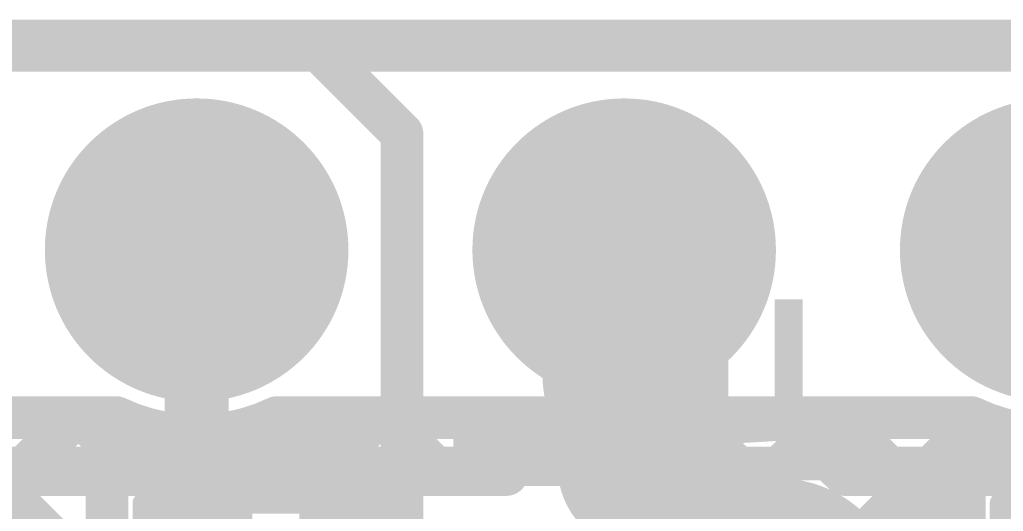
# Model space of a CAD drawing. Header units: millimetres. Extents: x 0.01 to 1.77, y 0.01 to 0.78.
# Drawn here: x 0.2176 to 0.4477, y 0.6661 to 0.7812 of the extents above; entities that cross this region are included whole.
import ezdxf

# ---------------------------------------------------------------- set-up
doc = ezdxf.new("R2010")
doc.units = ezdxf.units.MM
doc.header["$MEASUREMENT"] = 0
for name, color, linetype in [('BottomLayer', 5, 'Continuous'), ('BottomOverlay', 54, 'Continuous'), ('BottomSolder', 6, 'Continuous'), ('MultiLayer', 9, 'Continuous'), ('PadHoleLayer', 156, 'Continuous'), ('TopLayer', 1, 'Continuous'), ('TopOverlay', 2, 'Continuous'), ('TopPaste', 8, 'Continuous'), ('TopSolder', 216, 'Continuous')]:
    doc.layers.add(name, color=color, linetype=linetype)
doc.styles.add('Arial', font='', dxfattribs={"height": 0.2})
doc.styles.get('Arial').set_extended_font_data('Arial')

# ---------------------------------------------------------------- blocks, each defined once
blk = doc.blocks.new('R__0402_13')
at = {"layer": 'TopLayer'}
for points in [[(-0.0275, -0.0125), (-0.0275, 0.0125), (-0.0095, 0.0125), (-0.0095, -0.0125)], [(0.0095, -0.0125), (0.0095, 0.0125), (0.0275, 0.0125), (0.0275, -0.0125)]]:
    blk.add_hatch(color=1, dxfattribs=at).paths.add_polyline_path(points)
at = {"layer": 'TopPaste'}
for points in [[(-0.0275, -0.0125), (-0.0275, 0.0125), (-0.0095, 0.0125), (-0.0095, -0.0125)], [(0.0095, -0.0125), (0.0095, 0.0125), (0.0275, 0.0125), (0.0275, -0.0125)]]:
    blk.add_hatch(color=8, dxfattribs=at).paths.add_polyline_path(points)
at = {"layer": 'TopSolder'}
for points in [[(-0.0315, -0.0165), (-0.0315, 0.0165), (-0.0055, 0.0165), (-0.0055, -0.0165)], [(0.0055, -0.0165), (0.0055, 0.0165), (0.0315, 0.0165), (0.0315, -0.0165)]]:
    blk.add_hatch(color=216, dxfattribs=at).paths.add_polyline_path(points)
at = {"layer": 'TopOverlay'}
for points, const_width in [([(-0.031, -0.016), (-0.031, 0.016)], 0.005), ([(-0.031, 0.016), (0.031, 0.016)], 0.005), ([(0.031, -0.016), (0.031, 0.016)], 0.005), ([(-0.031, -0.016), (0.031, -0.016)], 0.005), ([(-0.032, -0.017), (0.032, -0.017)], 0.000127)]:
    blk.add_lwpolyline(points, dxfattribs=dict(at, const_width=const_width))
for points, const_width in [([(-0.03225, 0.016, 1), (-0.02975, 0.016, 1)], 0.0025), ([(-0.03225, 0.016, 1), (-0.02975, 0.016, 1)], 0.0025), ([(0.02975, 0.016, 1), (0.03225, 0.016, 1)], 0.0025), ([(0.02975, 0.016, 1), (0.03225, 0.016, 1)], 0.0025), ([(-0.03225, -0.016, 1), (-0.02975, -0.016, 1)], 0.0025), ([(-0.03225, -0.016, 1), (-0.02975, -0.016, 1)], 0.0025), ([(0.02975, -0.016, 1), (0.03225, -0.016, 1)], 0.0025), ([(0.02975, -0.016, 1), (0.03225, -0.016, 1)], 0.0025), ([(-0.03203, -0.017, 1), (-0.03197, -0.017, 1)], 0.0000635), ([(0.03197, -0.017, 1), (0.03203, -0.017, 1)], 0.0000635)]:
    blk.add_lwpolyline(points, format="xyb", close=True, dxfattribs=dict(at, const_width=const_width))
blk = doc.blocks.new('R__0402_15')
at = {"layer": 'TopLayer'}
for points in [[(-0.0275, -0.0125), (-0.0275, 0.0125), (-0.0095, 0.0125), (-0.0095, -0.0125)], [(0.0095, -0.0125), (0.0095, 0.0125), (0.0275, 0.0125), (0.0275, -0.0125)]]:
    blk.add_hatch(color=1, dxfattribs=at).paths.add_polyline_path(points)
at = {"layer": 'TopPaste'}
for points in [[(-0.0275, -0.0125), (-0.0275, 0.0125), (-0.0095, 0.0125), (-0.0095, -0.0125)], [(0.0095, -0.0125), (0.0095, 0.0125), (0.0275, 0.0125), (0.0275, -0.0125)]]:
    blk.add_hatch(color=8, dxfattribs=at).paths.add_polyline_path(points)
at = {"layer": 'TopSolder'}
for points in [[(-0.0315, -0.0165), (-0.0315, 0.0165), (-0.0055, 0.0165), (-0.0055, -0.0165)], [(0.0055, -0.0165), (0.0055, 0.0165), (0.0315, 0.0165), (0.0315, -0.0165)]]:
    blk.add_hatch(color=216, dxfattribs=at).paths.add_polyline_path(points)
at = {"layer": 'TopOverlay'}
for points, const_width in [([(-0.031, -0.016), (-0.031, 0.016)], 0.005), ([(-0.031, 0.016), (0.031, 0.016)], 0.005), ([(0.031, -0.016), (0.031, 0.016)], 0.005), ([(-0.031, -0.016), (0.031, -0.016)], 0.005), ([(-0.032, -0.017), (0.032, -0.017)], 0.000127)]:
    blk.add_lwpolyline(points, dxfattribs=dict(at, const_width=const_width))
for points, const_width in [([(-0.03225, 0.016, 1), (-0.02975, 0.016, 1)], 0.0025), ([(-0.03225, 0.016, 1), (-0.02975, 0.016, 1)], 0.0025), ([(0.02975, 0.016, 1), (0.03225, 0.016, 1)], 0.0025), ([(0.02975, 0.016, 1), (0.03225, 0.016, 1)], 0.0025), ([(-0.03225, -0.016, 1), (-0.02975, -0.016, 1)], 0.0025), ([(-0.03225, -0.016, 1), (-0.02975, -0.016, 1)], 0.0025), ([(0.02975, -0.016, 1), (0.03225, -0.016, 1)], 0.0025), ([(0.02975, -0.016, 1), (0.03225, -0.016, 1)], 0.0025), ([(-0.03203, -0.017, 1), (-0.03197, -0.017, 1)], 0.0000635), ([(0.03197, -0.017, 1), (0.03203, -0.017, 1)], 0.0000635)]:
    blk.add_lwpolyline(points, format="xyb", close=True, dxfattribs=dict(at, const_width=const_width))
blk = doc.blocks.new('HDR1X10_31')
at = {"layer": 'BottomLayer'}
h = blk.add_hatch(color=5, dxfattribs=at)
edge = h.paths.add_edge_path()
edge.add_arc((0.5, 0), 0.0315, 0, 360)
h = blk.add_hatch(color=5, dxfattribs=at)
edge = h.paths.add_edge_path()
edge.add_arc((0.6, 0), 0.0315, 0, 360)
h = blk.add_hatch(color=5, dxfattribs=at)
edge = h.paths.add_edge_path()
edge.add_arc((0.7, 0), 0.0315, 0, 360)
at = {"layer": 'BottomSolder'}
h = blk.add_hatch(color=6, dxfattribs=at)
edge = h.paths.add_edge_path()
edge.add_arc((0.5, 0), 0.0355, 0, 360)
h = blk.add_hatch(color=6, dxfattribs=at)
edge = h.paths.add_edge_path()
edge.add_arc((0.6, 0), 0.0355, 0, 360)
h = blk.add_hatch(color=6, dxfattribs=at)
edge = h.paths.add_edge_path()
edge.add_arc((0.7, 0), 0.0355, 0, 360)
at = {"layer": 'MultiLayer'}
h = blk.add_hatch(color=9, dxfattribs=at)
edge = h.paths.add_edge_path()
edge.add_arc((0.5, 0), 0.0315, 0, 360)
h = blk.add_hatch(color=9, dxfattribs=at)
edge = h.paths.add_edge_path()
edge.add_arc((0.6, 0), 0.0315, 0, 360)
h = blk.add_hatch(color=9, dxfattribs=at)
edge = h.paths.add_edge_path()
edge.add_arc((0.7, 0), 0.0315, 0, 360)
at = {"layer": 'PadHoleLayer'}
h = blk.add_hatch(color=156, dxfattribs=at)
edge = h.paths.add_edge_path()
edge.add_arc((0.5, 0), 0.01969, 0, 360)
h = blk.add_hatch(color=156, dxfattribs=at)
edge = h.paths.add_edge_path()
edge.add_arc((0.6, 0), 0.01969, 0, 360)
h = blk.add_hatch(color=156, dxfattribs=at)
edge = h.paths.add_edge_path()
edge.add_arc((0.7, 0), 0.01969, 0, 360)
at = {"layer": 'TopLayer'}
h = blk.add_hatch(color=1, dxfattribs=at)
edge = h.paths.add_edge_path()
edge.add_arc((0.5, 0), 0.0315, 0, 360)
h = blk.add_hatch(color=1, dxfattribs=at)
edge = h.paths.add_edge_path()
edge.add_arc((0.6, 0), 0.0315, 0, 360)
h = blk.add_hatch(color=1, dxfattribs=at)
edge = h.paths.add_edge_path()
edge.add_arc((0.7, 0), 0.0315, 0, 360)
at = {"layer": 'TopSolder'}
h = blk.add_hatch(color=216, dxfattribs=at)
edge = h.paths.add_edge_path()
edge.add_arc((0.5, 0), 0.0355, 0, 360)
h = blk.add_hatch(color=216, dxfattribs=at)
edge = h.paths.add_edge_path()
edge.add_arc((0.6, 0), 0.0355, 0, 360)
h = blk.add_hatch(color=216, dxfattribs=at)
edge = h.paths.add_edge_path()
edge.add_arc((0.7, 0), 0.0355, 0, 360)
at = {"layer": 'TopOverlay', "const_width": 0.00787}
for points in [[(0.95, 0.05), (0.025, 0.05)], [(0.95, -0.05), (-0.05, -0.05)]]:
    blk.add_lwpolyline(points, dxfattribs=at)

msp = doc.modelspace()

# ---------------------------------------------------------------- linework, layer by layer
at = {"layer": 'BottomLayer'}
for points, const_width in [([(0.35898, 0.72724), (0.36338, 0.72284)], 0.04), ([(0.36338, 0.67662), (0.36338, 0.72284)], 0.04), ([(0.36338, 0.67662), (0.395, 0.645)], 0.04), ([(0.19098, 0.688), (0.24022, 0.688)], 0.01), ([(0.21706, 0.67468), (0.23039, 0.688)], 0.01), ([(0.23228, 0.688), (0.2456, 0.67468)], 0.01), ([(0.27773, 0.688), (0.33138, 0.688)], 0.01), ([(0.28777, 0.67468), (0.3011, 0.688)], 0.01), ([(0.30299, 0.688), (0.31631, 0.67468)], 0.01), ([(0.33138, 0.67662), (0.33138, 0.688)], 0.01), ([(0.39725, 0.688), (0.44022, 0.688)], 0.01), ([(0.39725, 0.688), (0.41058, 0.67468)], 0.01), ([(0.40221, 0.68305), (0.40716, 0.688)], 0.01), ([(0.40906, 0.688), (0.42238, 0.67468)], 0.01), ([(0.27037, 0.68527), (0.28096, 0.67468)], 0.01), ([(0.4292, 0.67468), (0.4418, 0.68728)], 0.01), ([(0.44698, 0.68544), (0.45774, 0.67468)], 0.01), ([(0.25242, 0.67468), (0.26157, 0.68383)], 0.01), ([(0.32313, 0.67468), (0.33138, 0.68292)], 0.01), ([(0.2038, 0.67468), (0.33143, 0.67468)], 0.01), ([(0.41058, 0.67468), (0.52698, 0.67468)], 0.01)]:
    msp.add_lwpolyline(points, dxfattribs=dict(at, const_width=const_width))
for points, const_width in [([(0.34898, 0.72724, 1), (0.36898, 0.72724, 1)], 0.02), ([(0.35338, 0.72284, 1), (0.37338, 0.72284, 1)], 0.02), ([(0.35338, 0.72284, 1), (0.37338, 0.72284, 1)], 0.02), ([(0.35338, 0.67662, 1), (0.37338, 0.67662, 1)], 0.02), ([(0.35338, 0.67662, 1), (0.37338, 0.67662, 1)], 0.02), ([(0.22789, 0.688, 1), (0.23289, 0.688, 1)], 0.005), ([(0.22978, 0.688, 1), (0.23478, 0.688, 1)], 0.005), ([(0.23772, 0.688, 1), (0.24272, 0.688, 1)], 0.005), ([(0.23772, 0.688, 1), (0.24272, 0.688, 1)], 0.005), ([(0.27523, 0.688, 1), (0.28023, 0.688, 1)], 0.005), ([(0.27523, 0.688, 1), (0.28023, 0.688, 1)], 0.005), ([(0.2986, 0.688, 1), (0.3036, 0.688, 1)], 0.005), ([(0.30049, 0.688, 1), (0.30549, 0.688, 1)], 0.005), ([(0.32888, 0.688, 1), (0.33388, 0.688, 1)], 0.005), ([(0.32888, 0.688, 1), (0.33388, 0.688, 1)], 0.005), ([(0.39475, 0.688, 1), (0.39975, 0.688, 1)], 0.005), ([(0.39475, 0.688, 1), (0.39975, 0.688, 1)], 0.005), ([(0.40466, 0.688, 1), (0.40966, 0.688, 1)], 0.005), ([(0.40656, 0.688, 1), (0.41156, 0.688, 1)], 0.005), ([(0.43772, 0.688, 1), (0.44272, 0.688, 1)], 0.005), ([(0.43772, 0.688, 1), (0.44272, 0.688, 1)], 0.005), ([(0.26787, 0.68527, 1), (0.27287, 0.68527, 1)], 0.005), ([(0.4393, 0.68728, 1), (0.4443, 0.68728, 1)], 0.005), ([(0.44448, 0.68544, 1), (0.44948, 0.68544, 1)], 0.005), ([(0.25907, 0.68383, 1), (0.26407, 0.68383, 1)], 0.005), ([(0.39971, 0.68305, 1), (0.40471, 0.68305, 1)], 0.005), ([(0.32888, 0.68292, 1), (0.33388, 0.68292, 1)], 0.005), ([(0.32888, 0.67662, 1), (0.33388, 0.67662, 1)], 0.005), ([(0.21456, 0.67468, 1), (0.21956, 0.67468, 1)], 0.005), ([(0.2431, 0.67468, 1), (0.2481, 0.67468, 1)], 0.005), ([(0.24992, 0.67468, 1), (0.25492, 0.67468, 1)], 0.005), ([(0.27846, 0.67468, 1), (0.28346, 0.67468, 1)], 0.005), ([(0.28527, 0.67468, 1), (0.29027, 0.67468, 1)], 0.005), ([(0.31381, 0.67468, 1), (0.31881, 0.67468, 1)], 0.005), ([(0.32063, 0.67468, 1), (0.32563, 0.67468, 1)], 0.005), ([(0.32893, 0.67468, 1), (0.33393, 0.67468, 1)], 0.005), ([(0.40808, 0.67468, 1), (0.41308, 0.67468, 1)], 0.005), ([(0.40808, 0.67468, 1), (0.41308, 0.67468, 1)], 0.005), ([(0.41988, 0.67468, 1), (0.42488, 0.67468, 1)], 0.005), ([(0.4267, 0.67468, 1), (0.4317, 0.67468, 1)], 0.005)]:
    msp.add_lwpolyline(points, format="xyb", close=True, dxfattribs=dict(at, const_width=const_width))
at = {"layer": 'BottomLayer', "const_width": 0.01}
for points in [[(0.27773, 0.688, -0.226693), (0.24022, 0.688)], [(0.47773, 0.688, -0.226693), (0.44022, 0.688)]]:
    msp.add_lwpolyline(points, format="xyb", dxfattribs=at)
at = {"layer": 'TopLayer'}
for points, const_width in [([(0.124, 0.774), (0.2875, 0.774)], 0.01), ([(0.2875, 0.774), (0.307, 0.7545)], 0.01), ([(0.2875, 0.774), (0.488, 0.774)], 0.01), ([(0.307, 0.6585), (0.307, 0.7545)], 0.01), ([(0.25898, 0.65252), (0.25898, 0.72724)], 0.015), ([(0.17773, 0.688), (0.23948, 0.688)], 0.01), ([(0.1794, 0.63702), (0.23039, 0.688)], 0.01), ([(0.19693, 0.688), (0.238, 0.64693)], 0.01), ([(0.23228, 0.688), (0.23948, 0.6808)], 0.01), ([(0.23948, 0.6765), (0.23948, 0.688)], 0.01), ([(0.27848, 0.6795), (0.27848, 0.688)], 0.01), ([(0.27848, 0.688), (0.29, 0.688)], 0.01), ([(0.29, 0.6795), (0.29, 0.688)], 0.01), ([(0.324, 0.688), (0.34022, 0.688)], 0.01), ([(0.324, 0.677), (0.324, 0.688)], 0.01), ([(0.32545, 0.677), (0.33645, 0.688)], 0.01), ([(0.33835, 0.688), (0.34935, 0.677)], 0.01), ([(0.37773, 0.688), (0.43948, 0.688)], 0.01), ([(0.38635, 0.66718), (0.40716, 0.688)], 0.01), ([(0.40906, 0.688), (0.4385, 0.65856)], 0.01), ([(0.43948, 0.6765), (0.43948, 0.688)], 0.01), ([(0.37492, 0.68678), (0.39298, 0.66872)], 0.01), ([(0.36081, 0.677), (0.36864, 0.68484)], 0.01), ([(0.41394, 0.65943), (0.43948, 0.68496)], 0.01), ([(0.27848, 0.6795), (0.29, 0.6795)], 0.01), ([(0.238, 0.63702), (0.238, 0.6765)], 0.01), ([(0.324, 0.677), (0.353, 0.677)], 0.01), ([(0.324, 0.677), (0.353, 0.677)], 0.01), ([(0.353, 0.677), (0.368, 0.677)], 0.01), ([(0.368, 0.593), (0.368, 0.677)], 0.01), ([(0.4385, 0.641), (0.4385, 0.6765)], 0.01), ([(0.296, 0.652), (0.296, 0.6745)], 0.01)]:
    msp.add_lwpolyline(points, dxfattribs=dict(at, const_width=const_width))
for points, const_width in [([(0.285, 0.774, 1), (0.29, 0.774, 1)], 0.005), ([(0.285, 0.774, 1), (0.29, 0.774, 1)], 0.005), ([(0.285, 0.774, 1), (0.29, 0.774, 1)], 0.005), ([(0.3045, 0.7545, 1), (0.3095, 0.7545, 1)], 0.005), ([(0.3045, 0.7545, 1), (0.3095, 0.7545, 1)], 0.005), ([(0.25523, 0.72724, 1), (0.26273, 0.72724, 1)], 0.0075), ([(0.22789, 0.688, 1), (0.23289, 0.688, 1)], 0.005), ([(0.22978, 0.688, 1), (0.23478, 0.688, 1)], 0.005), ([(0.23698, 0.688, 1), (0.24198, 0.688, 1)], 0.005), ([(0.23698, 0.688, 1), (0.24198, 0.688, 1)], 0.005), ([(0.27598, 0.688, 1), (0.28098, 0.688, 1)], 0.005), ([(0.27598, 0.688, 1), (0.28098, 0.688, 1)], 0.005), ([(0.2875, 0.688, 1), (0.2925, 0.688, 1)], 0.005), ([(0.2875, 0.688, 1), (0.2925, 0.688, 1)], 0.005), ([(0.3215, 0.688, 1), (0.3265, 0.688, 1)], 0.005), ([(0.3215, 0.688, 1), (0.3265, 0.688, 1)], 0.005), ([(0.33395, 0.688, 1), (0.33895, 0.688, 1)], 0.005), ([(0.33585, 0.688, 1), (0.34085, 0.688, 1)], 0.005), ([(0.33772, 0.688, 1), (0.34272, 0.688, 1)], 0.005), ([(0.33772, 0.688, 1), (0.34272, 0.688, 1)], 0.005), ([(0.37523, 0.688, 1), (0.38023, 0.688, 1)], 0.005), ([(0.37523, 0.688, 1), (0.38023, 0.688, 1)], 0.005), ([(0.40466, 0.688, 1), (0.40966, 0.688, 1)], 0.005), ([(0.40656, 0.688, 1), (0.41156, 0.688, 1)], 0.005), ([(0.43698, 0.688, 1), (0.44198, 0.688, 1)], 0.005), ([(0.43698, 0.688, 1), (0.44198, 0.688, 1)], 0.005), ([(0.37242, 0.68678, 1), (0.37742, 0.68678, 1)], 0.005), ([(0.36614, 0.68484, 1), (0.37114, 0.68484, 1)], 0.005), ([(0.43698, 0.68496, 1), (0.44198, 0.68496, 1)], 0.005), ([(0.23698, 0.6808, 1), (0.24198, 0.6808, 1)], 0.005), ([(0.27598, 0.6795, 1), (0.28098, 0.6795, 1)], 0.005), ([(0.27598, 0.6795, 1), (0.28098, 0.6795, 1)], 0.005), ([(0.2875, 0.6795, 1), (0.2925, 0.6795, 1)], 0.005), ([(0.2875, 0.6795, 1), (0.2925, 0.6795, 1)], 0.005), ([(0.2355, 0.6765, 1), (0.2405, 0.6765, 1)], 0.005), ([(0.23698, 0.6765, 1), (0.24198, 0.6765, 1)], 0.005), ([(0.3215, 0.677, 1), (0.3265, 0.677, 1)], 0.005), ([(0.3215, 0.677, 1), (0.3265, 0.677, 1)], 0.005), ([(0.3215, 0.677, 1), (0.3265, 0.677, 1)], 0.005), ([(0.32295, 0.677, 1), (0.32795, 0.677, 1)], 0.005), ([(0.34685, 0.677, 1), (0.35185, 0.677, 1)], 0.005), ([(0.3505, 0.677, 1), (0.3555, 0.677, 1)], 0.005), ([(0.3505, 0.677, 1), (0.3555, 0.677, 1)], 0.005), ([(0.3505, 0.677, 1), (0.3555, 0.677, 1)], 0.005), ([(0.35831, 0.677, 1), (0.36331, 0.677, 1)], 0.005), ([(0.3655, 0.677, 1), (0.3705, 0.677, 1)], 0.005), ([(0.3655, 0.677, 1), (0.3705, 0.677, 1)], 0.005), ([(0.436, 0.6765, 1), (0.441, 0.6765, 1)], 0.005), ([(0.43698, 0.6765, 1), (0.44198, 0.6765, 1)], 0.005), ([(0.2935, 0.6745, 1), (0.2985, 0.6745, 1)], 0.005), ([(0.38385, 0.66718, 1), (0.38885, 0.66718, 1)], 0.005), ([(0.39048, 0.66872, 1), (0.39548, 0.66872, 1)], 0.005)]:
    msp.add_lwpolyline(points, format="xyb", close=True, dxfattribs=dict(at, const_width=const_width))
at = {"layer": 'TopLayer', "const_width": 0.01}
for points in [[(0.37773, 0.688, -0.226693), (0.34022, 0.688)], [(0.374, 0.63378, -1.281348), (0.41881, 0.645)]]:
    msp.add_lwpolyline(points, format="xyb", dxfattribs=at)

# ---------------------------------------------------------------- block references
at = {"rotation": 180}
msp.add_blockref('HDR1X10_31', (0.95898, 0.72724), dxfattribs=at)
for name, p in [('R__0402_13', (0.2775, 0.652)), ('R__0402_15', (0.478, 0.652))]:
    msp.add_blockref(name, p)

# ---------------------------------------------------------------- texts
at = {"layer": 'BottomOverlay', "style": 'Arial', "text_generation_flag": 2}
msp.add_text('+5', height=0.06, rotation=270, dxfattribs=at).set_placement((0.3407, 0.627))

doc.saveas('drawing.dxf')
